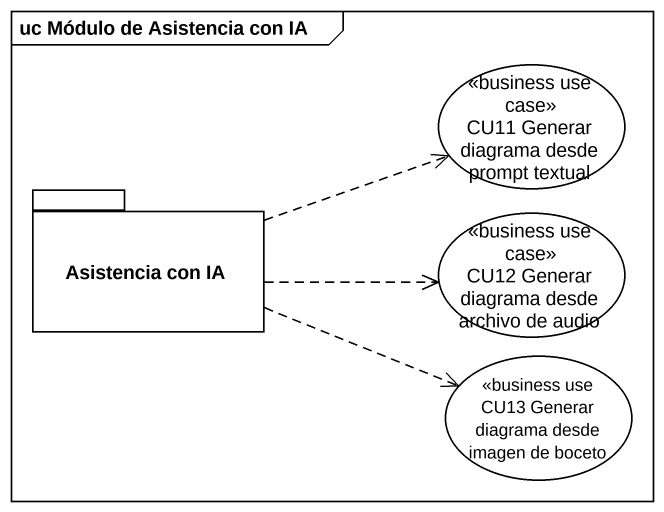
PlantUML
@startuml
mainframe uc Módulo de Asistencia con IA
usecase "CU11 Generar diagrama desde prompt textual" as CU11_Generar_diagrama_desde <<business use case>>
package "Asistencia con IA" as Asistencia_con_IA {
}
usecase "CU12 Generar diagrama desde archivo de audio" as CU12_Generar_diagrama_desde <<business use case>>
usecase "CU13 Generar diagrama desde imagen de boceto" as CU13_Generar_diagrama_desde <<business use case>>
Asistencia_con_IA .right.> CU11_Generar_diagrama_desde
Asistencia_con_IA .right.> CU12_Generar_diagrama_desde
Asistencia_con_IA .right.> CU13_Generar_diagrama_desde
@enduml
